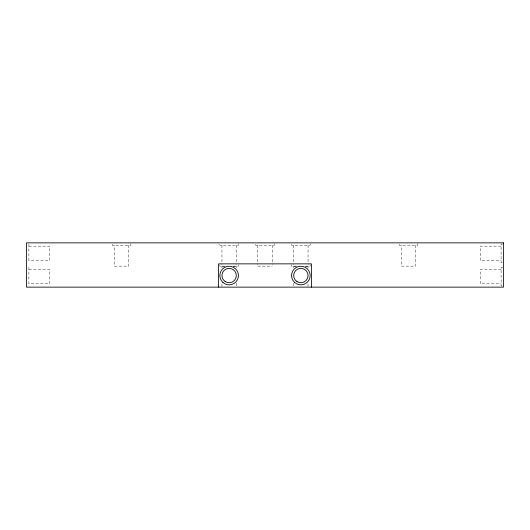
<?xml version="1.0" encoding="UTF-8"?>
<svg xmlns="http://www.w3.org/2000/svg" width="530" height="530" viewBox="0 0 530 530"><rect width="100%" height="100%" fill="white"/><g stroke="black" fill="none" stroke-linecap="round" stroke-linejoin="round"><path stroke-width="0.4" stroke-dasharray="2.65 1.99" d="M502.698 244.072L501.102 244.072L501.102 262.648L502.698 262.648M28.898 246.165L49.78 246.165L49.78 260.555L28.898 260.555M501.102 246.159L480.22 246.159L480.22 260.561L501.102 260.561M221.951 266.139L225.098 266.139M233.173 266.139L236.314 266.139M257.799 266.139L272.201 266.139M293.666 266.139L297.111 266.139M305.823 266.139L308.062 266.139M225.329 266.259L219.884 266.259L219.884 264.662M232.942 266.259L238.387 266.259L238.387 264.662M296.674 266.259L291.579 266.259L291.579 264.662M305.055 266.259L310.156 266.259L310.156 264.662M502.698 267.339L501.102 267.339L501.102 285.942L502.698 285.942M28.898 269.498L49.78 269.505L49.78 283.782L28.898 283.782M501.102 269.465L480.22 269.465L480.22 283.815L501.102 283.815M417.759 243.661L417.759 245.257L399.163 245.257L399.163 243.661M415.659 245.257L415.659 266.139L401.263 266.139L401.263 245.257M310.163 243.661L310.163 245.257L291.566 245.257L291.566 243.661M308.062 245.257L308.062 264.536M308.029 266.259L308.029 267.869M308.029 283.928L308.029 287.141M293.7 266.259L293.7 267.869M293.7 283.126L293.7 287.141M293.666 245.257L293.666 264.536M274.302 243.661L274.302 245.257L255.698 245.257L255.698 243.661M272.201 245.257L272.201 264.536M257.799 245.257L257.799 264.536M238.434 243.661L238.434 245.257L219.837 245.257L219.837 243.661M236.314 245.257L236.314 264.536M236.327 266.259L236.327 267.869M236.327 283.126L236.327 287.141M221.951 245.257L221.951 264.536M221.944 266.259L221.944 267.869M221.944 283.928L221.944 287.141M130.811 243.661L130.811 245.257L112.267 245.257L112.267 243.661M128.737 245.257L128.737 266.139L114.341 266.139L114.341 245.257M28.898 244.105L28.898 262.615M28.898 267.339L28.898 285.942"/><path stroke-width="0.79" d="M311.408 287.141L311.408 263.86L218.592 263.86L218.592 287.141M503.5 242.859L26.5 242.859L26.5 287.141L503.5 287.141L503.5 242.859M222.852 282.397A9.301 9.301 0 0 0 238.215 277.561A9.301 9.301 0 0 0 226.343 266.676A9.301 9.301 0 0 0 222.852 282.397M294.521 282.344A9.301 9.301 0 0 0 309.924 277.64A9.301 9.301 0 0 0 298.151 266.65A9.301 9.301 0 0 0 294.521 282.344M225.157 281.549A7.201 7.201 0 0 0 236.32 275.991A7.201 7.201 0 0 0 225.926 269.101A7.201 7.201 0 0 0 225.157 281.549M296.972 281.602A7.201 7.201 0 0 0 308.056 275.885A7.201 7.201 0 0 0 297.562 269.147A7.201 7.201 0 0 0 296.972 281.602"/></g></svg>
